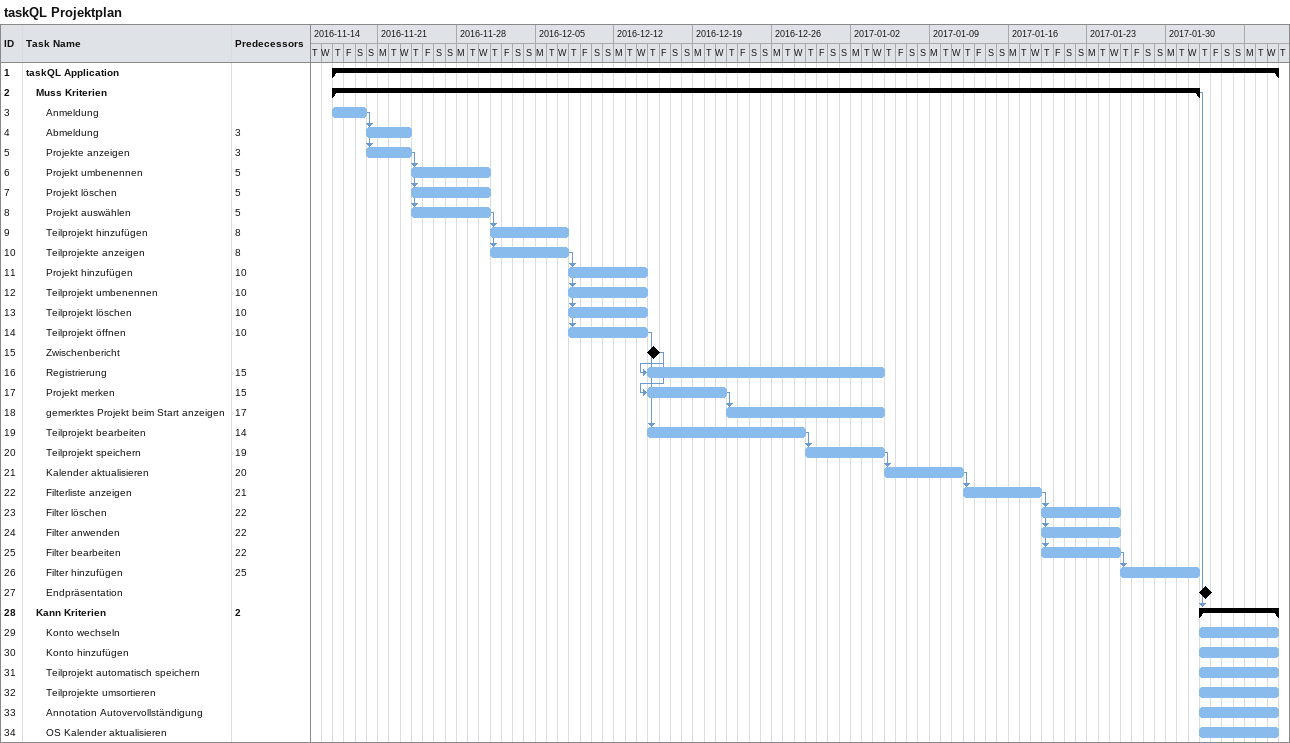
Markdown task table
taskQL Projektplan

| ID | Level | Task | Start | Finish | Predecessors |
|---|---|---|---|---|---|
| 1 | 1 | **taskQL Application** | 2016-11-17 | 2017-02-08 |  |
| 2 | 2 | **Muss Kriterien** | 2016-11-17 | 2017-02-01 |  |
| 3 | 3 | Anmeldung | 2016-11-17 | 2016-11-19 |  |
| 4 | 3 | Abmeldung | 2016-11-20 | 2016-11-23 | 3 |
| 5 | 3 | Projekte anzeigen | 2016-11-20 | 2016-11-23 | 3 |
| 6 | 3 | Projekt umbenennen | 2016-11-24 | 2016-11-30 | 5 |
| 7 | 3 | Projekt löschen | 2016-11-24 | 2016-11-30 | 5 |
| 8 | 3 | Projekt auswählen | 2016-11-24 | 2016-11-30 | 5 |
| 9 | 3 | Teilprojekt hinzufügen | 2016-12-01 | 2016-12-07 | 8 |
| 10 | 3 | Teilprojekte anzeigen | 2016-12-01 | 2016-12-07 | 8 |
| 11 | 3 | Projekt hinzufügen | 2016-12-08 | 2016-12-14 | 10 |
| 12 | 3 | Teilprojekt umbenennen | 2016-12-08 | 2016-12-14 | 10 |
| 13 | 3 | Teilprojekt löschen | 2016-12-08 | 2016-12-14 | 10 |
| 14 | 3 | Teilprojekt öffnen | 2016-12-08 | 2016-12-14 | 10 |
| 15 | 3 | Zwischenbericht (milestone) | 2016-12-15 | 2016-12-15 |  |
| 16 | 3 | Registrierung | 2016-12-15 | 2017-01-04 | 15 |
| 17 | 3 | Projekt merken | 2016-12-15 | 2016-12-21 | 15 |
| 18 | 3 | gemerktes Projekt beim Start anzeigen | 2016-12-22 | 2017-01-04 | 17 |
| 19 | 3 | Teilprojekt bearbeiten | 2016-12-15 | 2016-12-28 | 14 |
| 20 | 3 | Teilprojekt speichern | 2016-12-29 | 2017-01-04 | 19 |
| 21 | 3 | Kalender aktualisieren | 2017-01-05 | 2017-01-11 | 20 |
| 22 | 3 | Filterliste anzeigen | 2017-01-12 | 2017-01-18 | 21 |
| 23 | 3 | Filter löschen | 2017-01-19 | 2017-01-25 | 22 |
| 24 | 3 | Filter anwenden | 2017-01-19 | 2017-01-25 | 22 |
| 25 | 3 | Filter bearbeiten | 2017-01-19 | 2017-01-25 | 22 |
| 26 | 3 | Filter hinzufügen | 2017-01-26 | 2017-02-01 | 25 |
| 27 | 3 | Endpräsentation (milestone) | 2017-02-02 | 2017-02-02 |  |
| 28 | 2 | **Kann Kriterien** | 2017-02-02 | 2017-02-08 | 2 |
| 29 | 3 | Konto wechseln | 2017-02-02 | 2017-02-08 |  |
| 30 | 3 | Konto hinzufügen | 2017-02-02 | 2017-02-08 |  |
| 31 | 3 | Teilprojekt automatisch speichern | 2017-02-02 | 2017-02-08 |  |
| 32 | 3 | Teilprojekte umsortieren | 2017-02-02 | 2017-02-08 |  |
| 33 | 3 | Annotation Autovervollständigung | 2017-02-02 | 2017-02-08 |  |
| 34 | 3 | OS Kalender aktualisieren | 2017-02-02 | 2017-02-08 |  |
